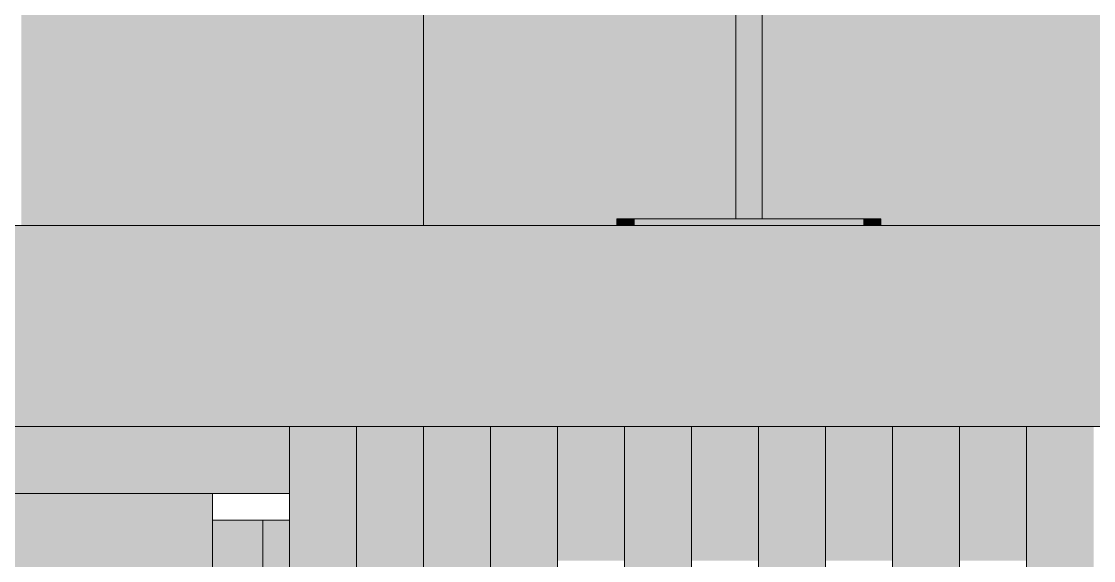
# Model space of a CAD drawing. Header units: centimetres. Extents: x -4381 to 5639, y -3920 to 4826.
# Drawn here: x 63.967 to 65.567, y 35.204 to 36.008 of the extents above; entities that cross this region are included whole.
import ezdxf
from ezdxf.xclip import XClip

# ---------------------------------------------------------------- set-up
doc = ezdxf.new("R2010")
doc.units = ezdxf.units.CM
doc.header["$MEASUREMENT"] = 0
doc.header["$XCLIPFRAME"] = 0
doc.set_wipeout_variables(frame=1)
doc.linetypes.add('Wipeout_Contour', pattern=[100, 0, -100])
for name, color, linetype in [('01- MOBILIER', 7, 'Continuous'), ('Dalles', 7, 'Continuous'), ('Drawing & Figure', 7, 'Continuous'), ('Structural - Bearing', 7, 'Continuous')]:
    doc.layers.add(name, color=color, linetype=linetype)
for name, color, linetype, lineweight in [('01- MOBILIER_Pen_No__1', 7, 'Continuous', 5), ('01- MOBILIER_Pen_No__101', 252, 'Continuous', 5), ('01- MOBILIER_Pen_No__18', 9, 'Continuous', 5), ('01- MOBILIER_Pen_No__2', 8, 'Continuous', 5), ('01- MOBILIER_Pen_No__7', 7, 'Continuous', 5), ('Dalles_Pen_No__1', 7, 'Continuous', 5), ('Structural - Bearing_Pen_No__1', 7, 'Continuous', 5), ('Structural - Bearing_Pen_No__18', 9, 'Continuous', 5), ('Structural - Bearing_Pen_No__7', 7, 'Continuous', 5)]:
    doc.layers.add(name, color=color, linetype=linetype, lineweight=lineweight)
for name, color, linetype, lineweight, true_color in [('01- MOBILIER_Pen_No__102', 7, 'Continuous', 5, 0xcccccc), ('01- MOBILIER_Pen_No__186', 7, 'Continuous', 5, 0xe8e8e8), ('01- MOBILIER_Pen_No__62', 7, 'Continuous', 5, 0xaaaaaa), ('Structural - Bearing_Pen_No__102', 7, 'Continuous', 5, 0xcccccc), ('Structural - Bearing_Pen_No__112', 7, 'Continuous', 5, 0xd5aaaa), ('Structural - Bearing_Pen_No__155', 7, 'Continuous', 5, 0xa86b51)]:
    doc.layers.add(name, color=color, linetype=linetype, lineweight=lineweight, true_color=true_color)

# ---------------------------------------------------------------- blocks, each defined once
blk = doc.blocks.new('Drawing_7_7', base_point=(-363.0919, 32.2036))
at = {"color": 254, "linetype": 'Wipeout_Contour', "lineweight": 0, "ltscale": 6933.807382}
blk.add_wipeout([(63.9669, 38.8036), (63.9669, 36.6036), (64.5669, 36.6036), (64.5669, 35.7036), (64.8555, 35.7036), (64.8555, 35.7136), (65.0328, 35.7136), (65.0328, 36.0754), (64.9642, 36.0815), (64.9653, 36.0941), (64.7669, 36.1116), (64.7679, 36.1235), (64.7692, 36.124), (64.7716, 36.1247), (64.7731, 36.1256), (64.7777, 36.1272), (64.7795, 36.1282), (64.7868, 36.131), (64.7884, 36.1318), (64.7928, 36.133), (64.8021, 36.1419), (64.807, 36.1494), (64.8139, 36.1564), (64.8284, 36.1757), (64.8347, 36.1855), (64.8461, 36.1988), (64.8689, 36.2263), (64.8827, 36.2433), (64.8952, 36.2542), (64.9268, 36.2822), (64.941, 36.2948), (64.9642, 36.31), (64.991, 36.3277), (65.0107, 36.3374), (65.045, 36.3542), (65.0461, 36.3517), (65.054, 36.3556), (65.0523, 36.3593), (65.0602, 36.3647), (65.0827, 36.3801), (65.1078, 36.3939), (65.1233, 36.4026), (65.152, 36.4149), (65.1653, 36.4208), (65.1933, 36.4298), (65.208, 36.4348), (65.232, 36.4401), (65.2506, 36.4445), (65.2621, 36.4464), (65.2856, 36.4518), (65.3035, 36.4558), (65.3097, 36.4588), (65.3238, 36.463), (65.3295, 36.4654), (65.3365, 36.467), (65.3441, 36.4699), (65.3461, 36.4702), (65.3525, 36.4722), (65.3555, 36.473), (65.3669, 36.4695), (65.2355, 36.1056), (65.1989, 36.119), (65.1937, 36.1209), (65.1619, 36.1326), (65.1599, 36.1368), (65.1544, 36.134), (65.1538, 36.1271), (65.1511, 36.118), (65.1491, 36.1126), (65.1481, 36.107), (65.1483, 36.1038), (65.1492, 36.1016), (65.1515, 36.0999), (65.1528, 36.0987), (65.1596, 36.0947), (65.1612, 36.0934), (65.1655, 36.091), (65.1668, 36.0898), (65.169, 36.0887), (65.1702, 36.088), (65.1692, 36.0761), (65.1419, 36.0785), (65.1408, 36.0658), (65.0722, 36.0719), (65.0722, 35.7136), (65.2495, 35.7136), (65.2495, 35.7036), (65.6669, 35.7036), (65.6669, 37.8036), (66.8669, 37.8036), (66.8669, 35.7036), (67.4969, 35.7036), (67.4969, 38.8036)], dxfattribs=at).dxf.layer = 'Structural - Bearing'
at = {"color": 254, "linetype": 'Wipeout_Contour', "lineweight": 0, "ltscale": 363.095348}
blk.add_wipeout([(64.4669, 35.4036), (64.3669, 35.4036), (64.3669, 32.3836), (64.4669, 32.3836), (64.4669, 33.0836)], dxfattribs=at).dxf.layer = 'Structural - Bearing'
at = {"color": 254, "linetype": 'Wipeout_Contour', "lineweight": 0, "ltscale": 292.586941}
blk.add_wipeout([(64.5669, 35.4036), (64.5669, 33.1336), (64.6669, 33.1336), (64.6669, 35.4036)], dxfattribs=at).dxf.layer = 'Structural - Bearing'
at = {"color": 254, "linetype": 'Wipeout_Contour', "lineweight": 0, "ltscale": 295.236}
blk.add_wipeout([(64.7669, 35.2036), (64.8669, 35.2036), (64.8669, 35.4036), (64.7669, 35.4036)], dxfattribs=at).dxf.layer = 'Structural - Bearing'
at = {"color": 254, "linetype": 'Wipeout_Contour', "lineweight": 0, "ltscale": 295.938787}
blk.add_wipeout([(64.9669, 35.2036), (65.0669, 35.2036), (65.0669, 35.4036), (64.9669, 35.4036)], dxfattribs=at).dxf.layer = 'Structural - Bearing'
at = {"color": 254, "linetype": 'Wipeout_Contour', "lineweight": 0, "ltscale": 296.642066}
blk.add_wipeout([(65.1669, 35.2036), (65.2669, 35.2036), (65.2669, 35.4036), (65.1669, 35.4036)], dxfattribs=at).dxf.layer = 'Structural - Bearing'
at = {"color": 254, "linetype": 'Wipeout_Contour', "lineweight": 0, "ltscale": 297.345835}
blk.add_wipeout([(65.4669, 35.4036), (65.3669, 35.4036), (65.3669, 35.2036), (65.4669, 35.2036)], dxfattribs=at).dxf.layer = 'Structural - Bearing'
at = {"color": 254, "linetype": 'Wipeout_Contour', "lineweight": 0, "ltscale": 362.408597}
blk.add_wipeout([(63.6669, 35.3036), (63.6669, 32.2036), (64.2519, 32.2036), (64.2519, 35.2636), (64.2519, 35.3036)], dxfattribs=at).dxf.layer = 'Structural - Bearing'
at = {"layer": '01- MOBILIER', "linetype": 'Continuous', "lineweight": 5, "ltscale": 10}
blk.add_hatch(color=255, dxfattribs=at).paths.add_polyline_path([(64.5669, 36.6036), (64.35, 36.6036), (63.9669, 36.6036), (63.9669, 35.7036), (64.5669, 35.7036)])
at = {"layer": 'Structural - Bearing', "linetype": 'Continuous', "lineweight": 0, "ltscale": 10, "true_color": 0x000000}
blk.add_hatch(color=18, dxfattribs=at).paths.add_polyline_path([(64.3669, 35.3036), (64.3669, 35.4036), (63.6669, 35.4036), (63.6669, 35.3036)])
at = {"layer": 'Structural - Bearing_Pen_No__102', "linetype": 'Continuous', "ltscale": 10}
blk.add_hatch(color=256, dxfattribs=at).paths.add_polyline_path([(63.9669, 38.8036), (63.9669, 36.6036), (64.5669, 36.6036), (64.5669, 35.7036), (64.8555, 35.7036), (64.8555, 35.7136), (65.0328, 35.7136), (65.0328, 36.0754), (64.9642, 36.0815), (64.9653, 36.0941), (64.7669, 36.1116), (64.7679, 36.1235), (64.7692, 36.124), (64.7716, 36.1247), (64.7731, 36.1256), (64.7777, 36.1272), (64.7795, 36.1282), (64.7868, 36.131), (64.7884, 36.1318), (64.7928, 36.133), (64.8021, 36.1419), (64.807, 36.1494), (64.8139, 36.1564), (64.8284, 36.1757), (64.8347, 36.1855), (64.8461, 36.1988), (64.8689, 36.2263), (64.8827, 36.2433), (64.8952, 36.2542), (64.9268, 36.2822), (64.941, 36.2948), (64.9642, 36.31), (64.991, 36.3277), (65.0107, 36.3374), (65.045, 36.3542), (65.0461, 36.3517), (65.054, 36.3556), (65.0523, 36.3593), (65.0602, 36.3647), (65.0827, 36.3801), (65.1078, 36.3939), (65.1233, 36.4026), (65.152, 36.4149), (65.1653, 36.4208), (65.1933, 36.4298), (65.208, 36.4348), (65.232, 36.4401), (65.2506, 36.4445), (65.2621, 36.4464), (65.2856, 36.4518), (65.3035, 36.4558), (65.3097, 36.4588), (65.3238, 36.463), (65.3295, 36.4654), (65.3365, 36.467), (65.3441, 36.4699), (65.3461, 36.4702), (65.3525, 36.4722), (65.3555, 36.473), (65.3669, 36.4695), (65.2355, 36.1056), (65.1989, 36.119), (65.1937, 36.1209), (65.1619, 36.1326), (65.1599, 36.1368), (65.1544, 36.134), (65.1538, 36.1271), (65.1511, 36.118), (65.1491, 36.1126), (65.1481, 36.107), (65.1483, 36.1038), (65.1492, 36.1016), (65.1515, 36.0999), (65.1528, 36.0987), (65.1596, 36.0947), (65.1612, 36.0934), (65.1655, 36.091), (65.1668, 36.0898), (65.169, 36.0887), (65.1702, 36.088), (65.1692, 36.0761), (65.1419, 36.0785), (65.1408, 36.0658), (65.0722, 36.0719), (65.0722, 35.7136), (65.2495, 35.7136), (65.2495, 35.7036), (65.6669, 35.7036), (65.6669, 37.8036), (66.8669, 37.8036), (66.8669, 35.7036), (67.4969, 35.7036), (67.4969, 38.8036)])
at = {"layer": 'Structural - Bearing_Pen_No__112', "linetype": 'Continuous', "ltscale": 10}
for points in [[(64.4669, 35.4036), (64.3669, 35.4036), (64.3669, 32.3836), (64.4669, 32.3836), (64.4669, 33.0836)], [(64.5669, 35.4036), (64.5669, 33.1336), (64.6669, 33.1336), (64.6669, 35.4036)], [(64.7669, 35.2036), (64.8669, 35.2036), (64.8669, 35.4036), (64.7669, 35.4036)], [(64.9669, 35.2036), (65.0669, 35.2036), (65.0669, 35.4036), (64.9669, 35.4036)], [(65.1669, 35.2036), (65.2669, 35.2036), (65.2669, 35.4036), (65.1669, 35.4036)], [(65.4669, 35.4036), (65.3669, 35.4036), (65.3669, 35.2036), (65.4669, 35.2036)], [(63.6669, 35.3036), (63.6669, 32.2036), (64.2519, 32.2036), (64.2519, 35.2636), (64.2519, 35.3036)]]:
    blk.add_hatch(color=256, dxfattribs=at).paths.add_polyline_path(points)
at = {"layer": '01- MOBILIER_Pen_No__7', "linetype": 'Continuous', "ltscale": 10}
blk.add_line((64.5669, 36.6036), (64.5669, 35.7036), dxfattribs=at)
at = {"layer": 'Dalles_Pen_No__1', "linetype": 'Continuous', "ltscale": 10}
blk.add_line((64.3669, 35.4036), (63.6669, 35.4036), dxfattribs=at)
at = {"layer": 'Dalles_Pen_No__1', "linetype": 'Continuous', "ltscale": 10, "flags": 128}
blk.add_lwpolyline([(64.5669, 35.7036), (63.9669, 35.7036), (63.6669, 35.7036)], dxfattribs=at)
at = {"layer": 'Structural - Bearing_Pen_No__1', "linetype": 'Continuous', "ltscale": 10}
blk.add_line((64.3669, 35.4036), (64.3669, 35.3036), dxfattribs=at)
at = {"layer": 'Structural - Bearing_Pen_No__1', "linetype": 'Continuous', "ltscale": 10, "flags": 128}
blk.add_lwpolyline([(64.3669, 35.3036), (64.2519, 35.3036), (63.6669, 35.3036)], dxfattribs=at)
at = {"layer": 'Structural - Bearing_Pen_No__7', "linetype": 'Continuous', "ltscale": 10, "flags": 128}
blk.add_lwpolyline([(64.3669, 35.3036), (64.3669, 35.2636), (64.3669, 35.1636)], dxfattribs=at)
at = {"color": 254, "linetype": 'Wipeout_Contour', "lineweight": 0, "ltscale": 297.5207}
blk.add_wipeout([(65.2428, 35.7136), (65.2428, 35.7036), (65.2495, 35.7036), (65.2495, 35.7136)], dxfattribs=at).dxf.layer = '01- MOBILIER'
at = {"color": 254, "linetype": 'Wipeout_Contour', "lineweight": 0, "ltscale": 291.550355}
blk.add_wipeout([(64.4669, 32.3836), (64.5669, 32.3836), (64.5669, 35.4036), (64.4669, 35.4036)], dxfattribs=at).dxf.layer = 'Structural - Bearing'
at = {"color": 254, "linetype": 'Wipeout_Contour', "lineweight": 0, "ltscale": 292.258813}
blk.add_wipeout([(64.6669, 32.3836), (64.7669, 32.3836), (64.7669, 35.4036), (64.6669, 35.4036)], dxfattribs=at).dxf.layer = 'Structural - Bearing'
at = {"color": 254, "linetype": 'Wipeout_Contour', "lineweight": 0, "ltscale": 292.967742}
blk.add_wipeout([(64.8669, 32.3836), (64.9669, 32.3836), (64.9669, 35.4036), (64.8669, 35.4036)], dxfattribs=at).dxf.layer = 'Structural - Bearing'
at = {"color": 254, "linetype": 'Wipeout_Contour', "lineweight": 0, "ltscale": 293.677139}
blk.add_wipeout([(65.0669, 32.3836), (65.1669, 32.3836), (65.1669, 35.4036), (65.0669, 35.4036)], dxfattribs=at).dxf.layer = 'Structural - Bearing'
at = {"color": 254, "linetype": 'Wipeout_Contour', "lineweight": 0, "ltscale": 294.386999}
blk.add_wipeout([(65.2669, 32.3836), (65.3669, 32.3836), (65.3669, 35.4036), (65.2669, 35.4036)], dxfattribs=at).dxf.layer = 'Structural - Bearing'
at = {"color": 254, "linetype": 'Wipeout_Contour', "lineweight": 0, "ltscale": 295.09732}
blk.add_wipeout([(65.4669, 32.3836), (65.5669, 32.3836), (65.5669, 35.4036), (65.4669, 35.4036)], dxfattribs=at).dxf.layer = 'Structural - Bearing'
at = {"color": 254, "linetype": 'Wipeout_Contour', "lineweight": 0, "ltscale": 363.548387}
blk.add_wipeout([(64.2519, 35.2636), (64.2519, 32.2036), (64.3269, 32.2036), (64.3269, 35.1636), (64.3269, 35.2636)], dxfattribs=at).dxf.layer = 'Structural - Bearing'
at = {"layer": '01- MOBILIER_Pen_No__102', "linetype": 'Continuous', "ltscale": 10}
blk.add_hatch(color=256, dxfattribs=at).paths.add_polyline_path([(65.2428, 35.7136), (65.2428, 35.7036), (65.2495, 35.7036), (65.2495, 35.7136)])
at = {"layer": 'Structural - Bearing', "linetype": 'Continuous', "lineweight": 0, "ltscale": 10, "true_color": 0xffffff}
blk.add_hatch(color=7, dxfattribs=at).paths.add_polyline_path([(64.3669, 35.1636), (64.3669, 35.2636), (64.3269, 35.2636), (64.3269, 35.1636)])
at = {"layer": 'Structural - Bearing_Pen_No__155', "linetype": 'Continuous', "ltscale": 10}
for points in [[(64.4669, 32.3836), (64.5669, 32.3836), (64.5669, 35.4036), (64.4669, 35.4036)], [(64.6669, 32.3836), (64.7669, 32.3836), (64.7669, 35.4036), (64.6669, 35.4036)], [(64.8669, 32.3836), (64.9669, 32.3836), (64.9669, 35.4036), (64.8669, 35.4036)], [(65.0669, 32.3836), (65.1669, 32.3836), (65.1669, 35.4036), (65.0669, 35.4036)], [(65.2669, 32.3836), (65.3669, 32.3836), (65.3669, 35.4036), (65.2669, 35.4036)], [(65.4669, 32.3836), (65.5669, 32.3836), (65.5669, 35.4036), (65.4669, 35.4036)]]:
    blk.add_hatch(color=256, dxfattribs=at).paths.add_polyline_path(points)
at = {"layer": 'Structural - Bearing_Pen_No__18', "linetype": 'Continuous', "ltscale": 10}
blk.add_hatch(color=256, dxfattribs=at).paths.add_polyline_path([(64.2519, 35.2636), (64.2519, 32.2036), (64.3269, 32.2036), (64.3269, 35.1636), (64.3269, 35.2636)])
at = {"layer": 'Dalles_Pen_No__1', "linetype": 'Continuous', "ltscale": 10}
blk.add_line((67.5169, 35.4036), (64.3669, 35.4036), dxfattribs=at)
at = {"layer": 'Structural - Bearing_Pen_No__1', "linetype": 'Continuous', "ltscale": 10}
for p, q in [((64.4669, 32.3836), (64.4669, 35.4036)), ((64.5669, 32.3836), (64.5669, 35.4036)), ((64.6669, 32.3836), (64.6669, 35.4036)), ((64.7669, 32.3836), (64.7669, 35.4036)), ((64.8669, 32.3836), (64.8669, 35.4036)), ((64.9669, 32.3836), (64.9669, 35.4036)), ((65.0669, 32.3836), (65.0669, 35.4036)), ((65.1669, 32.3836), (65.1669, 35.4036)), ((65.2669, 32.3836), (65.2669, 35.4036)), ((65.3669, 32.3836), (65.3669, 35.4036)), ((65.4669, 32.3836), (65.4669, 35.4036))]:
    blk.add_line(p, q, dxfattribs=at)
at = {"layer": 'Structural - Bearing_Pen_No__7', "linetype": 'Continuous', "ltscale": 10}
for p, q in [((64.2519, 35.3036), (64.2519, 35.2636)), ((64.2519, 35.2636), (64.2519, 32.2036)), ((64.3269, 35.2636), (64.2519, 35.2636)), ((64.3269, 35.2636), (64.3269, 35.1636)), ((64.3669, 35.2636), (64.3269, 35.2636))]:
    blk.add_line(p, q, dxfattribs=at)
at = {"color": 254, "linetype": 'Wipeout_Contour', "lineweight": 0, "ltscale": 297.474328}
blk.add_wipeout([(65.2428, 35.7036), (65.2428, 35.7136), (65.2231, 35.7136), (65.2231, 35.7036)], dxfattribs=at).dxf.layer = '01- MOBILIER'
at = {"layer": '01- MOBILIER_Pen_No__102', "linetype": 'Continuous', "ltscale": 10}
blk.add_hatch(color=256, dxfattribs=at).paths.add_polyline_path([(65.2428, 35.7036), (65.2428, 35.7136), (65.2231, 35.7136), (65.2231, 35.7036)])
at = {"layer": '01- MOBILIER_Pen_No__1', "linetype": 'Continuous', "ltscale": 10}
for p, q in [((65.2495, 35.7136), (65.2428, 35.7136)), ((65.2495, 35.7036), (65.2495, 35.7136))]:
    blk.add_line(p, q, dxfattribs=at)
at = {"color": 254, "linetype": 'Wipeout_Contour', "lineweight": 0, "ltscale": 297.384825}
blk.add_wipeout([(65.2231, 35.7036), (65.2231, 35.7136), (65.1918, 35.7136), (65.1918, 35.7036)], dxfattribs=at).dxf.layer = '01- MOBILIER'
at = {"layer": '01- MOBILIER_Pen_No__186', "linetype": 'Continuous', "ltscale": 10}
blk.add_hatch(color=256, dxfattribs=at).paths.add_polyline_path([(65.2231, 35.7036), (65.2231, 35.7136), (65.1918, 35.7136), (65.1918, 35.7036)])
at = {"layer": '01- MOBILIER_Pen_No__1', "linetype": 'Continuous', "ltscale": 10}
blk.add_line((65.2428, 35.7136), (65.2231, 35.7136), dxfattribs=at)
at = {"color": 254, "linetype": 'Wipeout_Contour', "lineweight": 0, "ltscale": 297.258303}
blk.add_wipeout([(65.1918, 35.7036), (65.1918, 35.7136), (65.151, 35.7136), (65.151, 35.7036)], dxfattribs=at).dxf.layer = '01- MOBILIER'
at = {"layer": '01- MOBILIER_Pen_No__186', "linetype": 'Continuous', "ltscale": 10}
blk.add_hatch(color=256, dxfattribs=at).paths.add_polyline_path([(65.1918, 35.7036), (65.1918, 35.7136), (65.151, 35.7136), (65.151, 35.7036)])
at = {"layer": '01- MOBILIER_Pen_No__1', "linetype": 'Continuous', "ltscale": 10}
blk.add_line((65.2231, 35.7136), (65.1918, 35.7136), dxfattribs=at)
at = {"color": 254, "linetype": 'Wipeout_Contour', "lineweight": 0, "ltscale": 297.103394}
blk.add_wipeout([(65.151, 35.7036), (65.151, 35.7136), (65.1035, 35.7136), (65.1035, 35.7036)], dxfattribs=at).dxf.layer = '01- MOBILIER'
at = {"layer": '01- MOBILIER_Pen_No__102', "linetype": 'Continuous', "ltscale": 10}
blk.add_hatch(color=256, dxfattribs=at).paths.add_polyline_path([(65.151, 35.7036), (65.151, 35.7136), (65.1035, 35.7136), (65.1035, 35.7036)])
at = {"layer": '01- MOBILIER_Pen_No__1', "linetype": 'Continuous', "ltscale": 10}
blk.add_line((65.1918, 35.7136), (65.151, 35.7136), dxfattribs=at)
at = {"color": 254, "linetype": 'Wipeout_Contour', "lineweight": 0, "ltscale": 296.930667}
blk.add_wipeout([(65.1035, 35.7036), (65.1035, 35.7136), (65.0525, 35.7136), (65.0525, 35.7036)], dxfattribs=at).dxf.layer = '01- MOBILIER'
at = {"layer": '01- MOBILIER_Pen_No__102', "linetype": 'Continuous', "ltscale": 10}
blk.add_hatch(color=256, dxfattribs=at).paths.add_polyline_path([(65.1035, 35.7036), (65.1035, 35.7136), (65.0525, 35.7136), (65.0525, 35.7036)])
at = {"layer": '01- MOBILIER_Pen_No__1', "linetype": 'Continuous', "ltscale": 10}
blk.add_line((65.151, 35.7136), (65.1035, 35.7136), dxfattribs=at)
at = {"color": 254, "linetype": 'Wipeout_Contour', "lineweight": 0, "ltscale": 297.259481}
blk.add_wipeout([(65.0696, 36.0721), (65.0696, 35.7136), (65.0722, 35.7136), (65.0722, 36.0719)], dxfattribs=at).dxf.layer = '01- MOBILIER'
at = {"color": 254, "linetype": 'Wipeout_Contour', "lineweight": 0, "ltscale": 296.751898}
blk.add_wipeout([(65.0525, 35.7036), (65.0525, 35.7136), (65.0015, 35.7136), (65.0015, 35.7036)], dxfattribs=at).dxf.layer = '01- MOBILIER'
at = {"layer": '01- MOBILIER_Pen_No__102', "linetype": 'Continuous', "ltscale": 10}
blk.add_hatch(color=256, dxfattribs=at).paths.add_polyline_path([(65.0696, 36.0721), (65.0696, 35.7136), (65.0722, 35.7136), (65.0722, 36.0719)])
at = {"layer": '01- MOBILIER_Pen_No__18', "linetype": 'Continuous', "ltscale": 10}
blk.add_hatch(color=256, dxfattribs=at).paths.add_polyline_path([(65.0525, 35.7036), (65.0525, 35.7136), (65.0015, 35.7136), (65.0015, 35.7036)])
at = {"color": 254, "linetype": 'Wipeout_Contour', "lineweight": 0, "ltscale": 297.242074}
blk.add_wipeout([(65.0696, 35.7136), (65.0696, 36.0721), (65.0624, 36.0727), (65.0624, 35.7136)], dxfattribs=at).dxf.layer = '01- MOBILIER'
at = {"color": 254, "linetype": 'Wipeout_Contour', "lineweight": 0, "ltscale": 296.57927}
blk.add_wipeout([(65.0015, 35.7036), (65.0015, 35.7136), (64.954, 35.7136), (64.954, 35.7036)], dxfattribs=at).dxf.layer = '01- MOBILIER'
at = {"layer": '01- MOBILIER_Pen_No__186', "linetype": 'Continuous', "ltscale": 10}
blk.add_hatch(color=256, dxfattribs=at).paths.add_polyline_path([(65.0696, 35.7136), (65.0696, 36.0721), (65.0624, 36.0727), (65.0624, 35.7136)])
at = {"layer": '01- MOBILIER_Pen_No__62', "linetype": 'Continuous', "ltscale": 10}
blk.add_hatch(color=256, dxfattribs=at).paths.add_polyline_path([(65.0015, 35.7036), (65.0015, 35.7136), (64.954, 35.7136), (64.954, 35.7036)])
at = {"layer": '01- MOBILIER_Pen_No__1', "linetype": 'Continuous', "ltscale": 10}
blk.add_line((65.0722, 35.7136), (65.0722, 36.0719), dxfattribs=at)
at = {"color": 254, "linetype": 'Wipeout_Contour', "lineweight": 0, "ltscale": 297.212597}
blk.add_wipeout([(65.0624, 35.7136), (65.0624, 36.0727), (65.0525, 36.0736), (65.0525, 35.7136)], dxfattribs=at).dxf.layer = '01- MOBILIER'
at = {"color": 254, "linetype": 'Wipeout_Contour', "lineweight": 0, "ltscale": 296.424543}
blk.add_wipeout([(64.954, 35.7036), (64.954, 35.7136), (64.9132, 35.7136), (64.9132, 35.7036)], dxfattribs=at).dxf.layer = '01- MOBILIER'
at = {"layer": '01- MOBILIER_Pen_No__102', "linetype": 'Continuous', "ltscale": 10}
blk.add_hatch(color=256, dxfattribs=at).paths.add_polyline_path([(65.0624, 35.7136), (65.0624, 36.0727), (65.0525, 36.0736), (65.0525, 35.7136)])
at = {"layer": '01- MOBILIER_Pen_No__2', "linetype": 'Continuous', "ltscale": 10}
blk.add_hatch(color=256, dxfattribs=at).paths.add_polyline_path([(64.954, 35.7036), (64.954, 35.7136), (64.9132, 35.7136), (64.9132, 35.7036)])
at = {"layer": '01- MOBILIER_Pen_No__1', "linetype": 'Continuous', "ltscale": 10}
blk.add_line((65.0015, 35.7136), (64.954, 35.7136), dxfattribs=at)
at = {"color": 254, "linetype": 'Wipeout_Contour', "lineweight": 0, "ltscale": 297.178949}
blk.add_wipeout([(65.0525, 35.7136), (65.0525, 36.0736), (65.0427, 36.0745), (65.0427, 35.7136)], dxfattribs=at).dxf.layer = '01- MOBILIER'
at = {"color": 254, "linetype": 'Wipeout_Contour', "lineweight": 0, "ltscale": 296.298249}
blk.add_wipeout([(64.9132, 35.7036), (64.9132, 35.7136), (64.8819, 35.7136), (64.8819, 35.7036)], dxfattribs=at).dxf.layer = '01- MOBILIER'
at = {"layer": '01- MOBILIER_Pen_No__2', "linetype": 'Continuous', "ltscale": 10}
blk.add_hatch(color=256, dxfattribs=at).paths.add_polyline_path([(64.9132, 35.7036), (64.9132, 35.7136), (64.8819, 35.7136), (64.8819, 35.7036)])
at = {"layer": '01- MOBILIER_Pen_No__62', "linetype": 'Continuous', "ltscale": 10}
blk.add_hatch(color=256, dxfattribs=at).paths.add_polyline_path([(65.0525, 35.7136), (65.0525, 36.0736), (65.0427, 36.0745), (65.0427, 35.7136)])
at = {"layer": '01- MOBILIER_Pen_No__1', "linetype": 'Continuous', "ltscale": 10}
for p, q in [((64.954, 35.7136), (64.9132, 35.7136)), ((65.1035, 35.7136), (65.0525, 35.7136))]:
    blk.add_line(p, q, dxfattribs=at)
at = {"color": 254, "linetype": 'Wipeout_Contour', "lineweight": 0, "ltscale": 297.150144}
blk.add_wipeout([(65.0427, 35.7136), (65.0427, 36.0745), (65.0355, 36.0751), (65.0355, 35.7136)], dxfattribs=at).dxf.layer = '01- MOBILIER'
at = {"color": 254, "linetype": 'Wipeout_Contour', "lineweight": 0, "ltscale": 296.208984}
blk.add_wipeout([(64.8819, 35.7036), (64.8819, 35.7136), (64.8622, 35.7136), (64.8622, 35.7036)], dxfattribs=at).dxf.layer = '01- MOBILIER'
at = {"layer": '01- MOBILIER_Pen_No__101', "linetype": 'Continuous', "ltscale": 10}
blk.add_hatch(color=256, dxfattribs=at).paths.add_polyline_path([(64.8819, 35.7036), (64.8819, 35.7136), (64.8622, 35.7136), (64.8622, 35.7036)])
at = {"layer": '01- MOBILIER_Pen_No__2', "linetype": 'Continuous', "ltscale": 10}
blk.add_hatch(color=256, dxfattribs=at).paths.add_polyline_path([(65.0427, 35.7136), (65.0427, 36.0745), (65.0355, 36.0751), (65.0355, 35.7136)])
at = {"layer": '01- MOBILIER_Pen_No__1', "linetype": 'Continuous', "ltscale": 10}
blk.add_line((64.9132, 35.7136), (64.8819, 35.7136), dxfattribs=at)
at = {"color": 254, "linetype": 'Wipeout_Contour', "lineweight": 0, "ltscale": 297.133897}
blk.add_wipeout([(65.0328, 36.0754), (65.0328, 35.7136), (65.0355, 35.7136), (65.0355, 36.0751)], dxfattribs=at).dxf.layer = '01- MOBILIER'
at = {"color": 254, "linetype": 'Wipeout_Contour', "lineweight": 0, "ltscale": 296.162819}
blk.add_wipeout([(64.8555, 35.7136), (64.8555, 35.7036), (64.8622, 35.7036), (64.8622, 35.7136)], dxfattribs=at).dxf.layer = '01- MOBILIER'
at = {"layer": '01- MOBILIER_Pen_No__101', "linetype": 'Continuous', "ltscale": 10}
for points in [[(65.0328, 36.0754), (65.0328, 35.7136), (65.0355, 35.7136), (65.0355, 36.0751)], [(64.8555, 35.7136), (64.8555, 35.7036), (64.8622, 35.7036), (64.8622, 35.7136)]]:
    blk.add_hatch(color=256, dxfattribs=at).paths.add_polyline_path(points)
at = {"layer": 'Dalles', "linetype": 'Continuous', "lineweight": 0, "ltscale": 10, "true_color": 0x000000}
blk.add_hatch(color=18, dxfattribs=at).paths.add_polyline_path([(63.6669, 35.4036), (67.5169, 35.4036), (67.5169, 35.7036), (63.6669, 35.7036)])
at = {"layer": '01- MOBILIER_Pen_No__1', "linetype": 'Continuous', "ltscale": 10}
for p, q in [((65.0328, 35.7136), (65.0328, 36.0754)), ((64.8622, 35.7136), (64.8555, 35.7136)), ((64.8555, 35.7036), (64.8555, 35.7136)), ((64.8819, 35.7136), (64.8622, 35.7136)), ((65.0525, 35.7136), (65.0015, 35.7136))]:
    blk.add_line(p, q, dxfattribs=at)
at = {"layer": 'Dalles_Pen_No__1', "linetype": 'Continuous', "ltscale": 10}
blk.add_line((67.4969, 35.7036), (64.5669, 35.7036), dxfattribs=at)

msp = doc.modelspace()

# ---------------------------------------------------------------- block references
at = {"layer": 'Drawing & Figure', "color": 151, "linetype": 'Continuous', "lineweight": 5, "ltscale": 10, "true_color": 0x80c2ff}
ref = msp.add_blockref('Drawing_7_7', (-363.09186, 32.20361), dxfattribs=at)
XClip(ref).set_block_clipping_path([(51.7463984619, 23.6253966175), (100.4426918859, 45.1170657245)])

doc.saveas('drawing.dxf')
